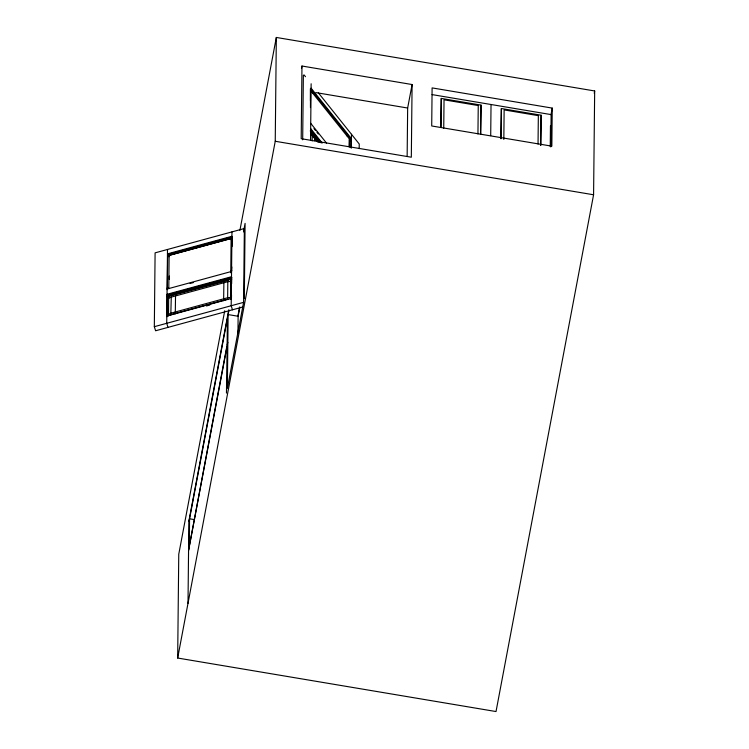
<?xml version="1.0" encoding="UTF-8"?>
<svg xmlns="http://www.w3.org/2000/svg" width="749" height="749" viewBox="0 0 749 749"><rect width="100%" height="100%" fill="white"/><g stroke="black" fill="none" stroke-linecap="round" stroke-linejoin="round"><path stroke-width="1.12" d="M242.601 307.043L155.595 330.768L154.331 326.686L155.099 252.853L244.361 228.511L243.594 302.353L227.35 388.403L228.117 314.571L228.988 309.983M167.504 249.473L166.727 323.306L167.991 327.388M167.008 316.715L167.233 294.956L231.703 277.383L231.638 283.702M167.289 289.685L167.664 254.529L232.124 236.946L231.113 238.388L230.767 272.805M168.525 316.003L168.656 295.733L230.683 278.881L231.703 277.383M168.797 288.562L169.115 255.343L167.701 254.576M169.283 279.461L169.302 276.016M170.8 315.104L171.306 295.64L228.117 280.323L230.729 279.031L231.048 280.051M239.905 230.374L276.325 37.45L594.669 90.966L593.582 194.777L496.025 711.55L177.672 658.034L178.758 554.223L224.728 310.76M188.008 603.31L188.87 521.173L228.717 310.105M189.291 545.216L189.563 518.795L227.406 318.334L227.134 344.765L188.561 550.365L227.116 346.141L226.46 393.113M228.108 299.488L227.63 299.169L227.827 280.238M230.514 299.104L230.683 278.881M231.965 231.89L231.198 305.732L232.462 309.814M231.516 295.106L231.432 299.207M231.816 266.962L231.478 272.224M232.021 246.618L232.124 236.946M237.948 333.558L238.126 316.256L239.867 307.071M244.305 298.589L245.092 223.371L243.799 230.215M177.672 658.034L275.239 141.271L276.325 37.45M301.969 66.024L301.201 138.696L411.323 157.215L412.09 84.534L301.969 66.024L301.547 68.262M302.68 139.82L303.364 75.209M310.461 100.769L310.498 88.579L350.85 139.099L350.766 147.637M310.461 107.584L310.47 88.644M310.545 140.306L311.135 83.776M312.155 140.934L312.23 133.762L310.638 131.805M314.749 140.7L314.786 136.964L314.346 136.309L313.447 136.945M349.362 139.061L349.277 147.057L349.437 139.014L310.573 90.489M351.337 148.133L351.478 134.286M359.192 148.62L359.239 144.005L318.334 92.792M407.147 156.475L407.653 108.025L412.09 84.534M440.787 127.349L441.273 98.428L481.027 105.103L480.718 134.155M440.964 127.47L441.273 98.428M443.736 128.21L444.035 99.804L478.246 105.553L477.946 133.959M480.54 134.024L481.027 105.103M490.707 135.653L491.035 104.504M500.866 138.612L501.362 108.53L541.124 115.206L540.806 145.418M501.053 138.734L501.362 108.53M503.824 139.445L504.133 109.906L538.334 115.655L538.044 144.061M540.619 145.287L541.124 115.206M550.243 146.561L550.459 125.795M550.796 146.907L551.133 114.606L432.07 94.599M552.238 108.099L551.844 146.167L431.714 125.972L432.107 87.905L552.238 108.099L550.974 114.812M231.104 238.444L169.115 255.343M231.095 239.764L231.535 239.362A0.992 0.927 0.6 0 1 232.059 238.8L232.106 238.706M230.758 271.41L231.198 271.007A0.992 0.927 0.6 0 1 231.731 270.445L231.778 270.352M230.664 280.201L231.104 279.798A0.992 0.927 0.6 0 1 231.638 279.237L231.684 279.143M230.477 298.439L230.917 298.036A0.992 0.927 0.6 0 1 231.45 297.475L231.497 297.381M223.914 280.894L223.623 300.705M243.715 231.956L244.361 228.511M237.864 316.35L239.586 307.221M594.238 93.26L594.669 90.966M227.134 344.765L227.827 342.377M188.87 521.173L189.563 518.795L194.01 519.544M171.306 295.64L168.74 295.93L230.729 279.031M312.605 133.715L313.185 132.901M347.152 136.056L347.751 135.213M310.62 91.762L310.526 91.191A0.992 0.927 0.6 0 0 310.461 90.432M313.606 92.464L312.96 93.353M349.437 139.014L350.85 139.099M168.712 298.345L171.287 297.091L227.808 281.68L230.701 281.446L231.02 282.467M168.544 314.393L171.118 313.129L227.64 297.728L230.533 297.493M167.458 253.864L231.918 236.291M169.143 255.418L231.132 238.528M167.083 289.02L231.553 271.447M190.059 283.478L193.401 282.57M167.027 294.301L231.497 276.727M171.109 314.58L227.63 299.169M166.802 316.05L231.272 298.477M206.481 305.957L209.814 305.04M154.331 326.686L243.594 302.353M349.418 140.335L349.98 140.578A0.992 0.927 0.6 0 1 350.729 140.84L350.832 140.849M315.881 92.595L407.653 108.025M275.239 141.271L593.582 194.777M228.117 314.571L238.126 316.256M169.105 256.664L168.497 256.542A0.992 0.927 0.6 0 0 167.729 256.336L167.645 256.28M168.6 295.705L167.233 294.956M310.61 133.949L317.66 142.02M167.308 287.925L167.345 287.972A0.992 0.927 0.6 0 1 168.169 288.187L168.768 288.309M167.214 296.716L167.308 296.773A0.992 0.927 0.6 0 1 168.076 296.978L168.675 297.1M167.027 314.954L167.064 315.001A0.992 0.927 0.6 0 1 167.888 315.217L168.488 315.338M304.075 74.937L305.489 76.707M311.088 88.167L351.44 138.687M310.723 123.323L326.573 143.171M313.962 128.538L315.413 130.354M316.874 132.17L318.325 133.996M310.666 128.603L322.192 143.031M310.695 129.792L321.171 142.9M310.217 130.878L319.083 141.973M310.788 131.861L319.111 142.376M175.875 295.087L175.556 294.067L175.275 313.887M227.368 239.408L227.172 238.304M226.966 279.892L226.741 278.74M172.822 254.276L172.616 253.171M172.41 294.769L172.214 293.664"/></g></svg>
